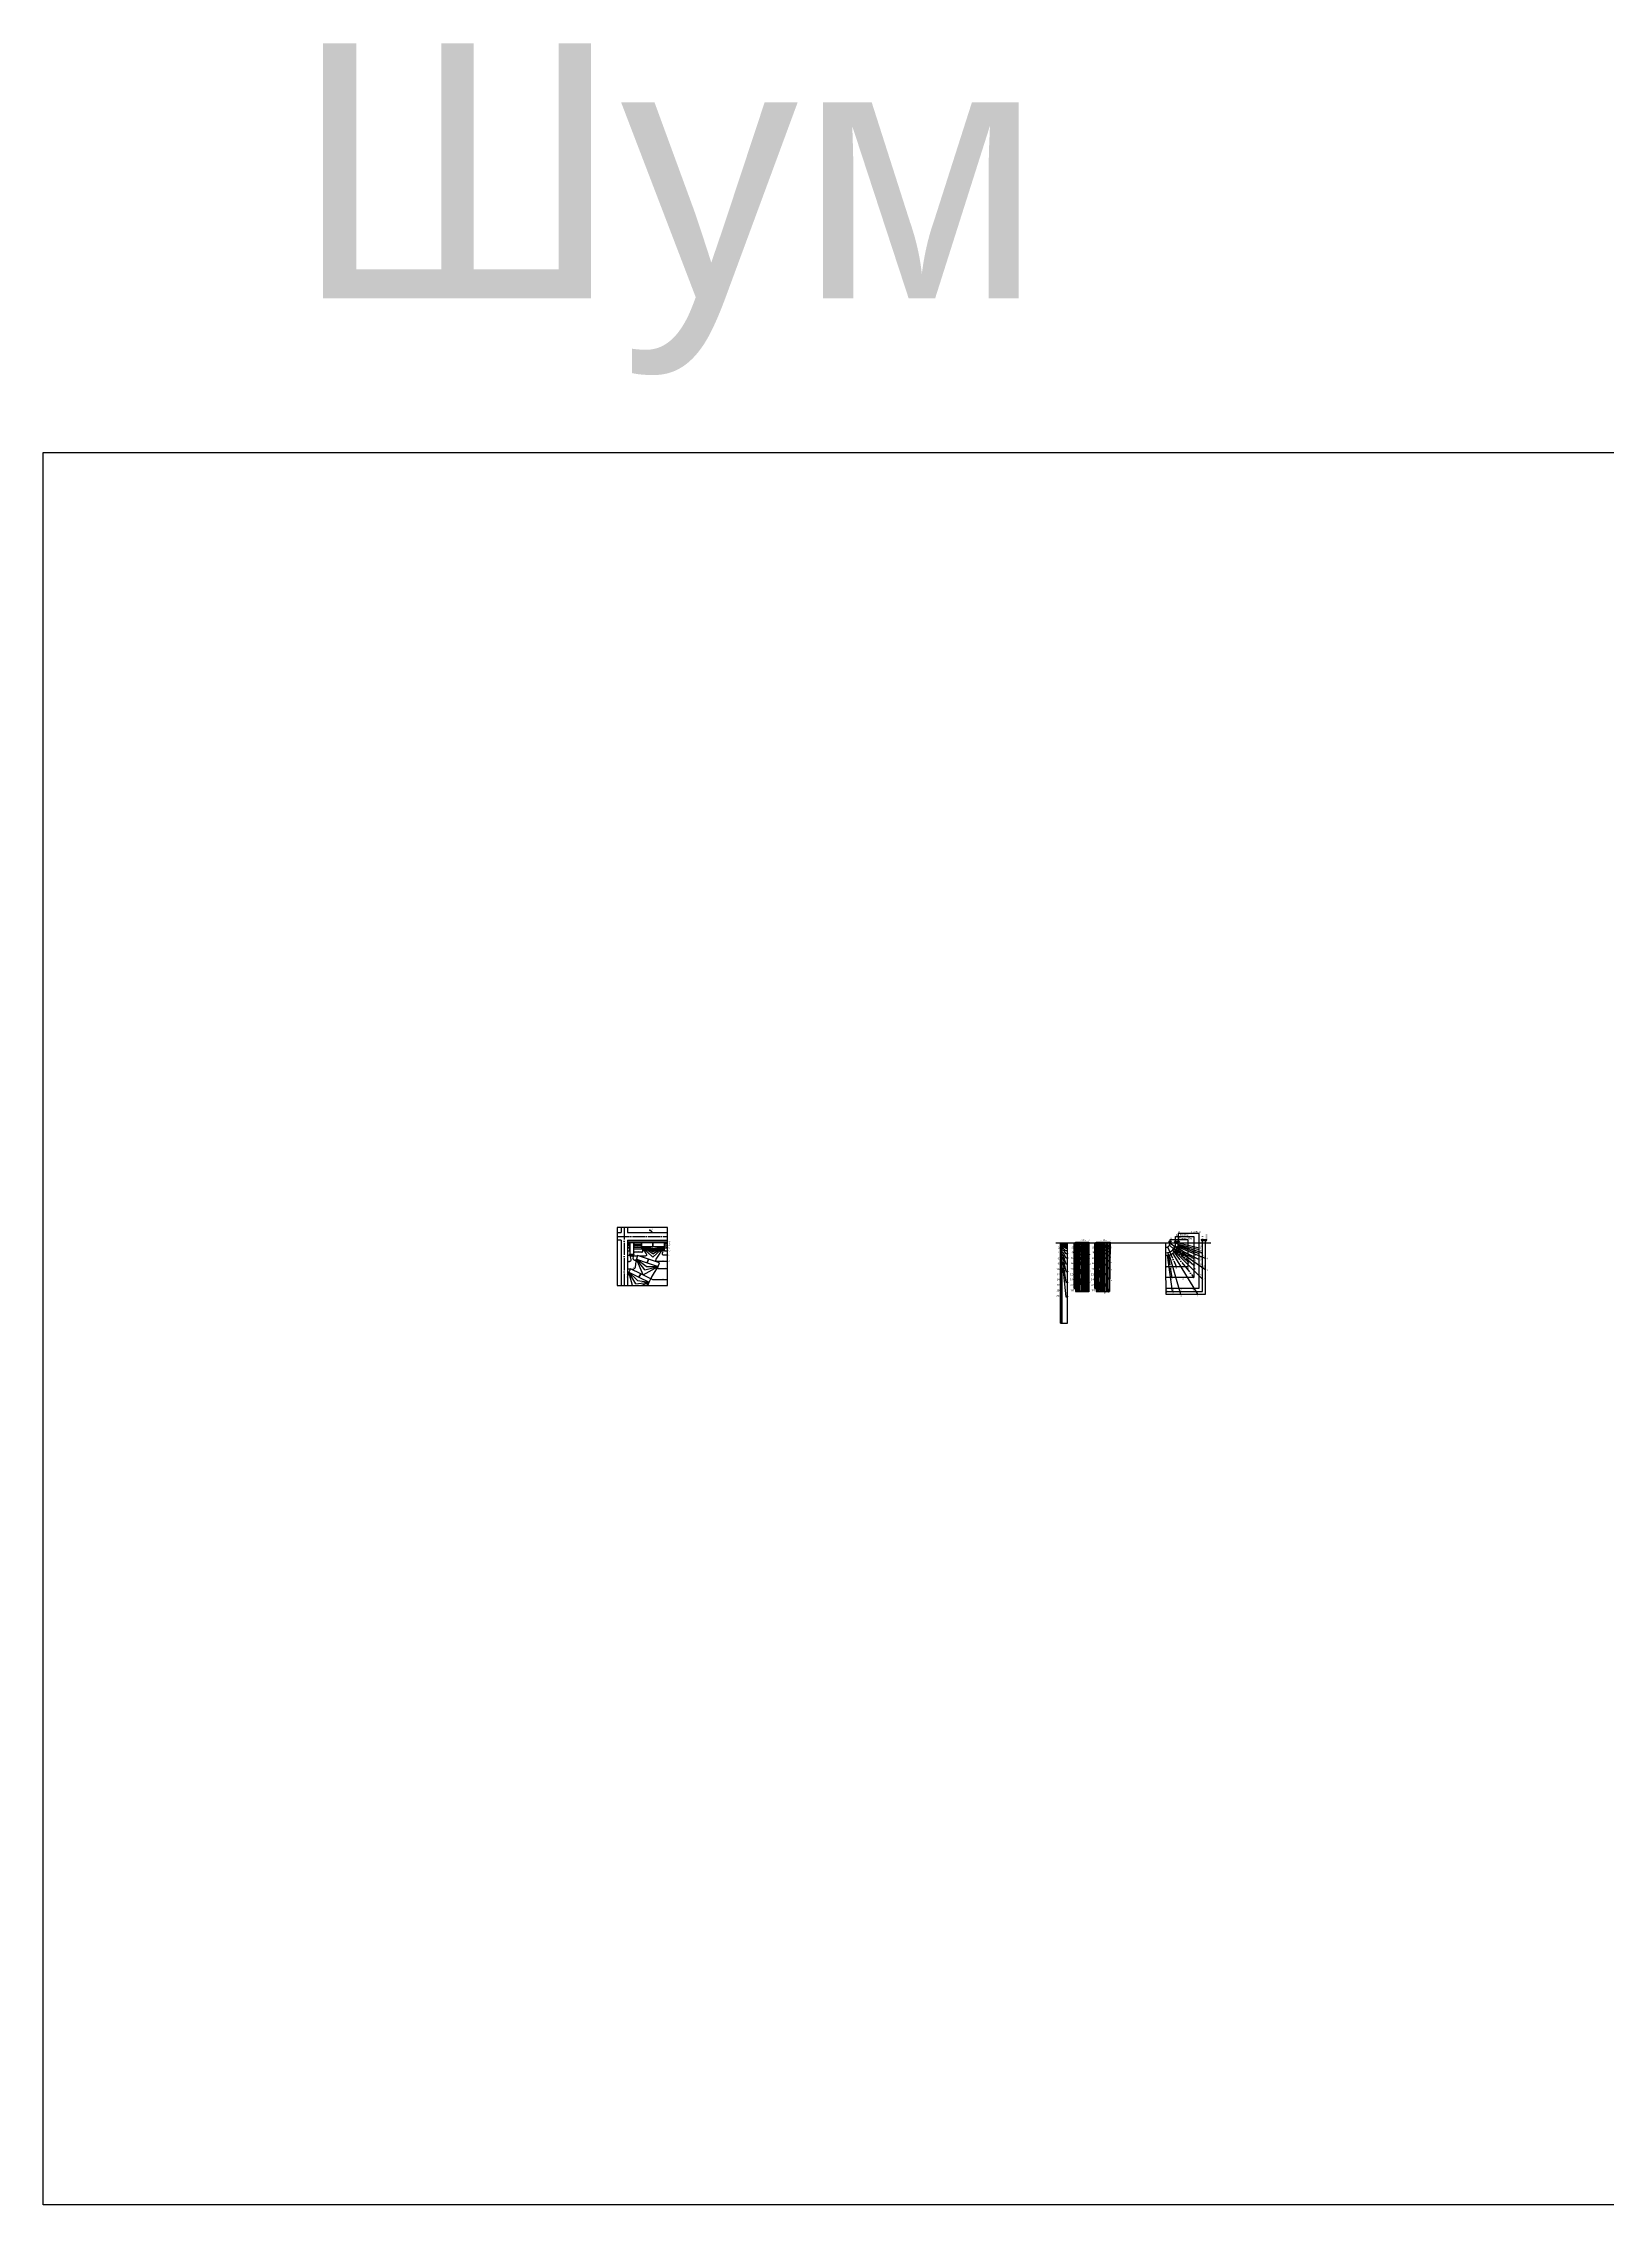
# Model space of a CAD drawing. Header units: millimetres. Extents: x 3866 to 29370, y -8151 to 9491.
# Drawn here: x 10371 to 13439, y 1004 to 5243 of the extents above; entities that cross this region are included whole.
import ezdxf

# ---------------------------------------------------------------- set-up
doc = ezdxf.new("R2010")
doc.units = ezdxf.units.MM
doc.linetypes.add('ACAD_ISO04W100', pattern=[30, 24, -3, 0, -3])
doc.layers.add('0000000000', color=7, linetype='Continuous', plot=False)
for name, color, linetype in [('будівлі', 40, 'Continuous'), ('ВДМ', 7, 'Continuous'), ('шум1', 243, 'Continuous'), ('шум2', 130, 'Continuous'), ('шум3', 90, 'Continuous')]:
    doc.layers.add(name, color=color, linetype=linetype)
doc.styles.get("Standard").update_dxf_attribs({"font": 'arial.ttf'})

msp = doc.modelspace()

# ---------------------------------------------------------------- linework, layer by layer
for points in [[(12356.464, 2890.326), (12660.318, 2890.326)], [(12366.942, 2890.326), (12366.942, 2732.513), (12365.682, 2732.513), (12365.682, 2890.326)], [(12378.515, 2890.326), (12378.515, 2732.424), (12365.682, 2732.424)], [(12365.682, 2884.757), (12366.942, 2884.757)], [(12368.241, 2890.326), (12368.241, 2732.424)], [(12368.241, 2887.462), (12378.515, 2887.462)], [(12368.241, 2886.299), (12371.942, 2886.323), (12374.952, 2885.354), (12378.515, 2885.354)], [(12368.241, 2884.839), (12368.241, 2884.839), (12371.239, 2884.839), (12375.389, 2882.754), (12378.515, 2882.754)], [(12392.674, 2800.808), (12392.674, 2890.326)], [(12392.674, 2884.757), (12393.933, 2884.757)], [(12393.933, 2890.326), (12393.933, 2800.808)], [(12394.946, 2890.326), (12394.946, 2891.315), (12421.389, 2891.315), (12421.389, 2794.349)], [(12394.946, 2890.326), (12394.946, 2795.123)], [(12421.389, 2886.213), (12418.573, 2886.508), (12415.948, 2886.783), (12413.437, 2886.902), (12410.863, 2887.213), (12408.062, 2887.552), (12405.702, 2887.838), (12402.981, 2888.167), (12400.231, 2888.56), (12397.446, 2888.957), (12394.946, 2888.957)], [(12421.389, 2883.433), (12418.463, 2883.729), (12415.6, 2883.999), (12413.357, 2884.35), (12410.818, 2884.701), (12408.029, 2885.086), (12405.673, 2885.702), (12402.864, 2886.458), (12400.027, 2886.863), (12397.62, 2887.434), (12394.946, 2888.316)], [(12421.389, 2880.357), (12418.525, 2880.574), (12415.83, 2880.778), (12413.398, 2881.36), (12410.867, 2881.82), (12408.135, 2882.514), (12405.64, 2883.362), (12402.827, 2884.317), (12400.108, 2885.241), (12397.47, 2886.132), (12394.946, 2886.985)], [(12421.389, 2876.805), (12418.441, 2877.106), (12415.823, 2877.374), (12413.408, 2877.946), (12410.806, 2878.582), (12408.002, 2879.412), (12405.614, 2880.349), (12402.773, 2881.903), (12400.023, 2883.407), (12397.528, 2884.772), (12394.946, 2886.25)], [(12421.389, 2872.866), (12418.646, 2873.072), (12416.051, 2873.759), (12413.577, 2874.274), (12410.879, 2875.149), (12408.19, 2876.237), (12405.578, 2877.696), (12402.771, 2879.473), (12399.988, 2881.756), (12397.462, 2883.351), (12394.946, 2885.263)], [(12421.389, 2867.562), (12418.737, 2868.596), (12415.977, 2869.613), (12413.575, 2870.692), (12410.913, 2871.889), (12408.191, 2873.56), (12405.633, 2874.948), (12402.558, 2877.397), (12400.221, 2879.556), (12397.543, 2882.029), (12394.946, 2884.206)], [(12421.389, 2858.901), (12418.593, 2860.619), (12415.957, 2862.892), (12413.445, 2865.057), (12410.874, 2867.086), (12408.099, 2869.775), (12405.707, 2872.091), (12402.753, 2874.953), (12399.9, 2877.717), (12397.768, 2880.251), (12394.946, 2883.188)], [(12397.559, 2890.326), (12397.559, 2795.123)], [(12400.028, 2890.326), (12400.028, 2891.315)], [(12400.028, 2890.326), (12400.028, 2795.123)], [(12403.032, 2890.326), (12403.032, 2795.123)], [(12405.99, 2890.326), (12405.99, 2891.315)], [(12405.99, 2890.326), (12405.99, 2795.123)], [(12408.316, 2890.326), (12408.316, 2795.123)], [(12410.668, 2890.326), (12410.668, 2891.315)], [(12410.668, 2890.326), (12410.668, 2795.123)], [(12413.508, 2890.326), (12413.508, 2795.123)], [(12416.072, 2890.326), (12416.072, 2891.315)], [(12416.072, 2890.326), (12416.072, 2795.123)], [(12418.673, 2890.326), (12418.673, 2795.123)], [(12433.232, 2800.808), (12433.232, 2890.326)], [(12433.232, 2884.757), (12434.492, 2884.757)], [(12434.492, 2890.326), (12434.492, 2800.808)], [(12435.504, 2890.326), (12435.504, 2891.315), (12462.786, 2891.315), (12461.954, 2795.186)], [(12435.504, 2890.326), (12435.504, 2795.123)], [(12438.164, 2890.326), (12438.164, 2795.123)], [(12440.937, 2890.326), (12440.937, 2795.123)], [(12443.87, 2890.326), (12443.87, 2795.123)], [(12446.548, 2890.326), (12446.548, 2795.123)], [(12449.415, 2890.326), (12449.415, 2795.123)], [(12452.159, 2890.326), (12452.159, 2795.123)], [(12454.838, 2890.326), (12454.838, 2795.123)], [(12457.375, 2890.326), (12457.375, 2795.123)], [(12460.167, 2890.326), (12460.167, 2795.123)], [(12571.617, 2890.326), (12571.617, 2843.737), (12615.888, 2843.737), (12615.888, 2896.418), (12580.312, 2896.418), (12580.312, 2890.326)], [(12571.617, 2843.737), (12572.091, 2789.313), (12650.033, 2789.313), (12650.033, 2893.528)], [(12572.091, 2801.332), (12637.747, 2801.332), (12637.747, 2908.375), (12596.628, 2908.375), (12596.628, 2890.326)], [(12591.366, 2890.326), (12591.366, 2902.541), (12626.874, 2902.541), (12626.874, 2822.562), (12572.091, 2822.562)], [(12572.091, 2795.031), (12643.869, 2795.031), (12643.869, 2893.818)], [(12580.312, 2890.326), (12577.867, 2893.35), (12582.943, 2893.35), (12580.312, 2890.326)], [(12591.366, 2890.326), (12588.921, 2893.35), (12593.997, 2893.35), (12591.366, 2890.326)], [(12596.628, 2890.326), (12594.184, 2893.35), (12599.26, 2893.35), (12596.628, 2890.326)], [(12595.902, 2884.145), (12637.747, 2869.65)], [(12596.306, 2886.084), (12643.869, 2870.834)], [(12596.514, 2887.666), (12637.747, 2877.279)], [(12596.628, 2890.326), (12637.747, 2880.54)], [(12643.869, 2893.818), (12641.424, 2896.842), (12646.5, 2896.842), (12643.869, 2893.818)], [(12650.033, 2893.528), (12647.588, 2896.552), (12652.664, 2896.552), (12650.033, 2893.528)], [(12365.682, 2879.216), (12366.942, 2879.216)], [(12365.682, 2874.256), (12366.942, 2874.256)], [(12365.682, 2868.828), (12366.942, 2868.828)], [(12365.682, 2863.469), (12366.942, 2863.469)], [(12365.682, 2857.719), (12366.942, 2857.719)], [(12365.682, 2853.565), (12366.942, 2853.565)], [(12365.682, 2847.543), (12366.942, 2847.543)], [(12365.682, 2842.303), (12366.942, 2842.303)], [(12368.241, 2882.414), (12371.159, 2882.414), (12375.901, 2879.67), (12378.515, 2879.67)], [(12368.241, 2879.957), (12370.648, 2879.957), (12375.609, 2875.464), (12378.515, 2875.464)], [(12368.241, 2876.851), (12370.524, 2876.851), (12375.623, 2869.697), (12378.515, 2869.697)], [(12368.241, 2872.328), (12370.073, 2872.328), (12375.941, 2860.991), (12378.515, 2860.991)], [(12368.241, 2867.752), (12370.463, 2867.752), (12376.187, 2848.88), (12378.515, 2848.88)], [(12368.241, 2861.588), (12370.365, 2861.588), (12375.775, 2834.16), (12378.515, 2834.16)], [(12368.241, 2852.093), (12370.323, 2852.093), (12375.923, 2812.946), (12378.515, 2812.946)], [(12368.241, 2840.755), (12370.127, 2840.755), (12375.944, 2784.474), (12378.515, 2784.474)], [(12392.674, 2879.216), (12393.933, 2879.216)], [(12392.674, 2874.256), (12393.933, 2874.256)], [(12392.674, 2868.828), (12393.933, 2868.828)], [(12392.674, 2863.469), (12393.933, 2863.469)], [(12392.674, 2857.719), (12393.933, 2857.719)], [(12392.674, 2853.565), (12393.933, 2853.565)], [(12392.674, 2847.543), (12393.933, 2847.543)], [(12392.674, 2842.303), (12393.933, 2842.303)], [(12421.389, 2848.614), (12418.691, 2850.724), (12415.808, 2852.981), (12413.459, 2856.013), (12410.858, 2859.371), (12408.054, 2862.99), (12405.441, 2866.363), (12402.912, 2871.01), (12400.132, 2875.204), (12397.634, 2878.5), (12394.946, 2881.682)], [(12421.389, 2835.085), (12418.612, 2837.121), (12416.183, 2840.104), (12413.598, 2843.773), (12410.918, 2847.387), (12408.327, 2852.16), (12405.562, 2858.443), (12402.79, 2865.654), (12399.88, 2871.466), (12397.507, 2876.206), (12394.946, 2879.713)], [(12421.389, 2813.771), (12418.673, 2818.089), (12416.072, 2823.263), (12413.508, 2828.549), (12410.668, 2834.409), (12408.316, 2841.172), (12405.99, 2847.38), (12403.032, 2856.494), (12400.028, 2866.821), (12397.559, 2873.344), (12394.946, 2877.818)], [(12418.673, 2795.205), (12416.072, 2800.981), (12413.508, 2807.027), (12410.668, 2814.862), (12408.316, 2821.517), (12405.99, 2830.271), (12403.032, 2843.423), (12400.028, 2857.718), (12397.559, 2868.86), (12394.946, 2874.931)], [(12409.309, 2795.218), (12408.316, 2798.767), (12405.99, 2809.432), (12403.032, 2825.697), (12400.028, 2841.983), (12397.559, 2861.26), (12394.946, 2871.182)], [(12404.03, 2795.239), (12403.032, 2803.052), (12400.028, 2828.135), (12397.559, 2847.165), (12394.946, 2867.009)], [(12400.028, 2795.536), (12397.559, 2829.445), (12394.946, 2852.833)], [(12433.232, 2879.216), (12434.492, 2879.216)], [(12433.232, 2874.256), (12434.492, 2874.256)], [(12433.232, 2868.828), (12434.492, 2868.828)], [(12433.232, 2863.469), (12434.492, 2863.469)], [(12433.232, 2857.719), (12434.492, 2857.719)], [(12433.232, 2853.565), (12434.492, 2853.565)], [(12433.232, 2847.543), (12434.492, 2847.543)], [(12433.232, 2842.303), (12434.492, 2842.303)], [(12440.937, 2878.674), (12443.87, 2873.561), (12446.548, 2870.022), (12449.415, 2865.323), (12452.159, 2862.284), (12454.838, 2858.859), (12457.375, 2856.319), (12460.167, 2854.063), (12462.446, 2851.996)], [(12574.739, 2865.988), (12584.371, 2795.031)], [(12578.783, 2866.719), (12601.201, 2789.313)], [(12585.547, 2869.722), (12634.401, 2789.313)], [(12589.988, 2873.397), (12643.869, 2819.123)], [(12592.874, 2877.095), (12650.732, 2837.589)], [(12594.34, 2879.766), (12637.747, 2857.846)], [(12595.39, 2882.392), (12650.765, 2859.41)], [(12365.682, 2836.641), (12366.942, 2836.641)], [(12365.682, 2832.053), (12366.942, 2832.053)], [(12365.682, 2826.126), (12366.942, 2826.126)], [(12365.682, 2821.643), (12366.942, 2821.643)], [(12365.682, 2815.338), (12366.942, 2815.338)], [(12365.682, 2810.582), (12366.942, 2810.582)], [(12365.682, 2805.149), (12366.942, 2805.149)], [(12365.682, 2800.808), (12366.942, 2800.808)], [(12392.674, 2836.641), (12393.933, 2836.641)], [(12392.674, 2832.053), (12393.933, 2832.053)], [(12392.674, 2826.126), (12393.933, 2826.126)], [(12392.674, 2821.643), (12393.933, 2821.643)], [(12392.674, 2815.338), (12393.933, 2815.338)], [(12392.674, 2810.582), (12393.933, 2810.582)], [(12392.674, 2805.149), (12393.933, 2805.149)], [(12392.674, 2800.808), (12393.933, 2800.808)], [(12433.232, 2836.641), (12434.492, 2836.641)], [(12433.232, 2832.053), (12434.492, 2832.053)], [(12433.232, 2826.126), (12434.492, 2826.126)], [(12433.232, 2821.643), (12434.492, 2821.643)], [(12433.232, 2815.338), (12434.492, 2815.338)], [(12433.232, 2810.582), (12434.492, 2810.582)], [(12433.232, 2805.149), (12434.492, 2805.149)], [(12433.232, 2800.808), (12434.492, 2800.808)], [(12572.091, 2822.562), (12571.801, 2822.56)], [(12365.682, 2794.843), (12366.942, 2794.843)], [(12365.682, 2790.173), (12366.942, 2790.173)], [(12365.682, 2784.171), (12366.942, 2784.171)], [(12365.682, 2779.757), (12366.942, 2779.757)], [(12365.682, 2773.94), (12366.942, 2773.94)], [(12394.946, 2795.123), (12421.389, 2795.123)], [(12435.504, 2795.123), (12461.954, 2795.186)]]:
    msp.add_lwpolyline(points)
at = {"linetype": 'ACAD_ISO04W100'}
for points in [[(12579.035, 2885.503), (12615.888, 2852.16)], [(12580.312, 2890.326), (12615.888, 2863.546)], [(12590.512, 2884.315), (12626.874, 2859.736)], [(12591.366, 2890.326), (12626.874, 2871.975)], [(12575.627, 2882.405), (12592.435, 2843.737)], [(12575.823, 2871.122), (12583.838, 2822.562)], [(12584.925, 2875.629), (12626.874, 2822.562)], [(12588.275, 2879.531), (12626.874, 2846.657)]]:
    msp.add_lwpolyline(points, dxfattribs=at)
for centre, radius, start, end in [((12571.846, 2889.987), 8.473, 268.446733, 2.295971), ((12572.147, 2889.989), 19.222, 268.420067, 1.004736), ((12572.482, 2890.03), 24.148, 267.944943, 0.702152)]:
    msp.add_arc(centre, radius, start, end)
for points in [[(12435.504, 2889.316), (12438.164, 2889.011), (12440.937, 2888.502), (12443.87, 2888.096), (12446.548, 2887.852), (12449.415, 2887.181), (12452.159, 2886.775), (12454.838, 2886.246), (12457.375, 2885.636), (12460.167, 2885.145), (12462.731, 2884.922)], [(12435.504, 2887.867), (12438.164, 2887.373), (12440.937, 2886.9), (12443.87, 2886.468), (12446.548, 2885.913), (12449.415, 2885.111), (12452.159, 2884.391), (12454.838, 2883.63), (12457.375, 2882.8), (12460.167, 2882.101), (12462.698, 2881.176)], [(12435.504, 2886.741), (12438.164, 2886.164), (12440.937, 2885.443), (12443.87, 2884.392), (12446.548, 2883.506), (12449.415, 2882.617), (12452.159, 2881.319), (12454.838, 2880.557), (12457.375, 2879.567), (12460.167, 2878.447), (12462.668, 2877.664)], [(12435.504, 2885.378), (12438.164, 2884.649), (12440.937, 2883.357), (12443.87, 2881.799), (12446.548, 2880.208), (12449.415, 2878.551), (12452.159, 2877.126), (12454.838, 2875.551), (12457.375, 2874.292), (12460.167, 2872.966), (12462.621, 2872.202)], [(12440.937, 2881.035), (12438.164, 2882.67), (12435.504, 2883.917)], [(12440.937, 2878.674), (12438.164, 2881.073), (12435.504, 2882.367)], [(12438.164, 2879.477), (12435.504, 2881.197)], [(12438.164, 2877.381), (12435.504, 2880.317)], [(12438.164, 2872.837), (12435.504, 2879.06)], [(12462.314, 2836.81), (12460.167, 2839.513), (12457.375, 2843.122), (12454.838, 2846.238), (12452.159, 2850.323), (12449.415, 2854.738), (12446.548, 2860.156), (12443.87, 2866.956), (12440.937, 2875.075), (12438.164, 2879.477)], [(12462.135, 2816.084), (12460.167, 2818.975), (12457.375, 2822.932), (12454.838, 2827.228), (12452.159, 2832.557), (12449.415, 2839.026), (12446.548, 2846.026), (12443.87, 2856.064), (12440.937, 2869.41), (12438.164, 2877.381)], [(12460.167, 2796.407), (12457.375, 2800.925), (12454.838, 2806.096), (12452.159, 2812.666), (12449.415, 2820.207), (12446.548, 2829.303), (12443.87, 2841.785), (12440.937, 2860.389), (12438.164, 2872.837)], [(12462.536, 2862.477), (12460.167, 2864.335), (12457.375, 2866.361), (12454.838, 2868.354), (12452.159, 2870.38), (12449.415, 2873.083), (12446.548, 2876.105), (12443.87, 2878.909), (12440.937, 2881.035)]]:
    msp.add_spline(points, degree=3)
for points, knots in [([(12450.794, 2795.159), (12450.326, 2796.488), (12448.685, 2801.155), (12446.007, 2810.687), (12443.488, 2826.089), (12440.678, 2845.027), (12439.364, 2862.853), (12436.469, 2873.14), (12435.504, 2876.566)], [0.91639213, 0.91639213, 0.91639213, 0.91639213, 18.535877, 62.74521683, 124.45221029, 213.37301325, 302.31982955, 346.74077056, 346.74077056, 346.74077056, 346.74077056]), ([(12444.711, 2795.145), (12444.422, 2796.544), (12442.495, 2805.919), (12440.757, 2825.239), (12438.762, 2849.753), (12436.445, 2866.056), (12435.504, 2872.672)], [1.70246626, 1.70246626, 1.70246626, 1.70246626, 19.55908463, 121.32739885, 243.59125054, 327.10459725, 327.10459725, 327.10459725, 327.10459725]), ([(12441.593, 2795.137), (12441.368, 2796.494), (12439.465, 2807.981), (12438.286, 2830.765), (12436.456, 2852.067), (12435.504, 2863.143)], [0.36926939, 0.36926939, 0.36926939, 0.36926939, 17.55401224, 145.89762438, 284.90902052, 284.90902052, 284.90902052, 284.90902052])]:
    msp.add_open_spline(points, degree=3, knots=knots)
at = {"layer": '0000000000'}
msp.add_lwpolyline([(11496.054, 2806.69), (11594.724, 2806.69), (11594.724, 2920.552), (11496.054, 2920.552), (11496.054, 2806.69)], dxfattribs=at)
at = {"layer": 'будівлі'}
for points in [[(11521.296, 2890.326), (11521.296, 2867.826), (11528.796, 2867.826), (11528.796, 2890.326), (11521.296, 2890.326)], [(11566.296, 2890.326), (11543.796, 2890.326), (11543.796, 2882.826), (11566.296, 2882.826), (11566.296, 2890.326)], [(11588.796, 2890.326), (11566.296, 2890.326), (11566.296, 2882.826), (11588.796, 2882.826), (11588.796, 2890.326)], [(11557.591, 2858.061), (11536.296, 2865.326), (11533.874, 2858.228), (11555.169, 2850.962), (11557.591, 2858.061)], [(11578.885, 2850.795), (11557.591, 2858.061), (11555.169, 2850.962), (11576.464, 2843.697), (11578.885, 2850.795)], [(11542.29, 2829.584), (11522.118, 2839.55), (11518.796, 2832.826), (11538.968, 2822.86), (11542.29, 2829.584)], [(11562.463, 2819.617), (11542.29, 2829.584), (11538.968, 2822.86), (11559.141, 2812.893), (11562.463, 2819.617)]]:
    msp.add_lwpolyline(points, dxfattribs=at)
at = {"layer": 'ВДМ'}
for points in [[(11496.054, 2910.326), (11503.796, 2910.326)], [(11503.796, 2895.326), (11496.054, 2895.326)], [(11503.796, 2920.552), (11503.796, 2910.326)], [(11503.796, 2895.326), (11503.796, 2806.69)], [(11516.296, 2920.552), (11516.296, 2910.326)], [(11516.296, 2910.326), (11594.724, 2910.326)], [(11516.296, 2895.326), (11594.724, 2895.326)], [(11516.296, 2895.326), (11516.296, 2806.69)], [(11564.551, 2911.431), (11559.291, 2915.723)], [(11559.291, 2915.723), (11560.919, 2913.802)], [(11559.291, 2915.723), (11561.5, 2914.514)]]:
    msp.add_lwpolyline(points, dxfattribs=at)
at = {"layer": 'ВДМ', "linetype": 'ACAD_ISO04W100'}
for points in [[(11496.054, 2902.826), (11594.724, 2902.826)], [(11510.046, 2920.552), (11510.046, 2806.69)]]:
    msp.add_lwpolyline(points, dxfattribs=at)
at = {"layer": 'шум1'}
msp.add_lwpolyline([(10370.676, 4440.229), (16506.92, 4440.229), (16506.92, 1003.732), (10370.676, 1003.732)], close=True, dxfattribs=at)
at = {"layer": 'шум1', "color": 215, "true_color": 0xa953a0}
for points in [[(11516.296, 2892.462), (11594.724, 2892.462)], [(11516.296, 2839.16), (11521.926, 2839.16)]]:
    msp.add_lwpolyline(points, dxfattribs=at)
at = {"layer": 'шум1', "linetype": 'ACAD_ISO04W100'}
for points in [[(11516.296, 2890.382), (11520.296, 2890.382, -0.41421356), (11521.296, 2889.382), (11521.296, 2888.481)], [(11516.296, 2887.782), (11519.796, 2887.782, 0.41421356), (11521.296, 2889.282), (11521.296, 2890.354)], [(11516.296, 2880.464), (11519.796, 2880.464, 0.41421356), (11521.296, 2881.964), (11521.296, 2890.326)], [(11543.796, 2886.998), (11543.796, 2889.354, 0.41421356), (11542.796, 2890.354), (11529.796, 2890.354, 0.41421356), (11528.796, 2889.354), (11528.796, 2888.22)], [(11528.796, 2888.322), (11528.796, 2886.318, 0.41421356), (11530.296, 2884.818), (11542.296, 2884.818, 0.41421356), (11543.796, 2886.318), (11543.796, 2890.326)], [(11543.796, 2882.826), (11546.316, 2874.526, -0.50342486), (11544.402, 2871.945), (11530.296, 2871.945, -0.41421356), (11528.796, 2873.445), (11528.796, 2876.974)], [(11594.724, 2890.354), (11589.796, 2890.354, 0.41421356), (11588.796, 2889.354), (11588.796, 2888.453)], [(11594.724, 2887.754), (11590.296, 2887.754, -0.41421356), (11588.796, 2889.254), (11588.796, 2890.326)], [(11516.296, 2874.697), (11519.796, 2874.697, 0.41421356), (11521.296, 2876.197), (11521.296, 2881.996)]]:
    msp.add_lwpolyline(points, format="xyb", dxfattribs=at)
at = {"layer": 'шум1', "color": 215, "true_color": 0xa953a0}
for points in [[(11521.296, 2890.354), (11521.296, 2886.198, -0.41421356), (11519.796, 2884.698), (11516.296, 2884.698)], [(11588.796, 2882.826), (11588.042, 2876.952, 0.45209465), (11590.026, 2874.697), (11594.724, 2874.697)], [(11588.796, 2882.826), (11588.791, 2881.972, 0.41577484), (11590.291, 2880.464), (11594.724, 2880.464)], [(11588.796, 2890.326), (11588.796, 2886.17, 0.41421356), (11590.296, 2884.67), (11594.724, 2884.67)], [(11516.296, 2865.991), (11519.796, 2865.991, 0.41421356), (11521.296, 2867.491), (11521.296, 2867.826)]]:
    msp.add_lwpolyline(points, format="xyb", dxfattribs=at)
at = {"layer": 'шум1', "linetype": 'ACAD_ISO04W100'}
msp.add_lwpolyline([(11543.796, 2886.998), (11543.796, 2890.326)], dxfattribs=at)
at = {"layer": 'шум2'}
for points in [[(11543.796, 2890.326), (11543.796, 2888.498, -0.41421356), (11542.296, 2886.998), (11530.296, 2886.998, -0.41421356), (11528.796, 2888.498), (11528.796, 2890.326)], [(11543.796, 2882.826), (11544.199, 2879.682, -0.45209465), (11542.711, 2877.992), (11530.296, 2877.992, -0.41421356), (11528.796, 2879.492), (11528.796, 2886.79)], [(11543.796, 2882.826), (11553.281, 2868.797, -0.60123049), (11550.796, 2864.117), (11539.841, 2864.117)], [(11535.883, 2864.117), (11530.796, 2864.117, -0.41421356), (11528.796, 2866.117), (11528.796, 2867.826)]]:
    msp.add_lwpolyline(points, format="xyb", dxfattribs=at)
at = {"layer": 'шум3'}
for points in [[(11528.796, 2888.322), (11528.796, 2883.599, 0.41421356), (11530.296, 2882.099), (11543.296, 2882.099, 0.41421356), (11543.796, 2882.599), (11543.796, 2882.826)], [(11594.724, 2853.88), (11574.875, 2853.88, -0.60123049), (11572.39, 2858.56), (11588.796, 2882.826)], [(11594.724, 2865.991), (11587.731, 2865.991, -0.50342486), (11584.86, 2869.862), (11588.796, 2882.826)], [(11516.296, 2853.88), (11520.617, 2853.88, 0.47872196), (11523.548, 2857.52), (11521.296, 2867.826)], [(11523.013, 2839.108), (11526.976, 2838.918, 0.39524077), (11532.183, 2843.348), (11533.874, 2858.228)], [(11528.796, 2867.826), (11527.124, 2860.195, 0.38144677), (11529.086, 2856.714), (11530.073, 2856.377, 0.41421356), (11533.881, 2858.248), (11533.874, 2858.228)], [(11594.724, 2817.946), (11566.195, 2817.946, -0.58432152), (11563.629, 2822.5), (11576.464, 2843.697)], [(11594.724, 2839.16), (11577.711, 2839.16, -0.51414503), (11575.818, 2841.806), (11576.464, 2843.697)]]:
    msp.add_lwpolyline(points, format="xyb", dxfattribs=at)
for points in [[(11566.296, 2862.092), (11543.796, 2882.826)], [(11566.245, 2868.845), (11543.796, 2882.826)], [(11566.296, 2872.37), (11543.796, 2882.826)], [(11566.296, 2875.317), (11543.796, 2882.826)], [(11566.296, 2877.1), (11543.796, 2882.826)], [(11566.296, 2878.96), (11543.796, 2882.822)], [(11566.245, 2868.845), (11588.796, 2882.826)], [(11566.296, 2862.092), (11588.796, 2882.826)], [(11566.296, 2872.37), (11588.796, 2882.826)], [(11566.296, 2875.317), (11588.796, 2882.826)], [(11566.296, 2877.1), (11588.796, 2882.826)], [(11566.296, 2878.96), (11588.796, 2882.822)], [(11525.046, 2863.685), (11521.296, 2867.826)], [(11525.046, 2865.396), (11521.296, 2867.826)], [(11525.046, 2866.633), (11521.296, 2867.826)], [(11525.046, 2863.685), (11528.796, 2867.826)], [(11525.046, 2865.396), (11528.796, 2867.826)], [(11525.046, 2866.633), (11528.796, 2867.826)], [(11547.145, 2827.444), (11533.874, 2858.228)], [(11550.461, 2837.164), (11533.874, 2858.228)], [(11552.857, 2844.188), (11533.874, 2858.228)], [(11547.145, 2827.444), (11576.464, 2843.697)], [(11550.461, 2837.164), (11576.464, 2843.697)], [(11552.857, 2844.188), (11576.464, 2843.697)], [(11516.296, 2827.772), (11518.796, 2832.826)], [(11516.296, 2822.771), (11518.796, 2832.826)], [(11526.212, 2806.69), (11518.796, 2832.826)], [(11532.5, 2809.782), (11518.796, 2832.826)], [(11535.79, 2816.435), (11518.796, 2832.826)], [(11532.512, 2809.777), (11559.141, 2812.893)], [(11535.796, 2816.432), (11559.141, 2812.893)], [(11543.452, 2806.69), (11559.141, 2812.893)], [(11554.185, 2806.69), (11559.141, 2812.893)], [(11556.079, 2806.69), (11559.141, 2812.893)]]:
    msp.add_lwpolyline(points, dxfattribs=at)

# ---------------------------------------------------------------- texts
at = {"attachment_point": 1}
for s, width, insert, char_height in [('4', 7, (12378.951, 2883.648), 1.68), ('2', 7, (12378.951, 2886.248), 1.68), ('20', 7, (12386.926, 2883.107), 3.6), ('20', 7, (12402.853, 2896.83), 2.4), ('30', 7, (12408.479, 2896.83), 2.4), ('40', 7, (12413.496, 2896.715), 2.4), ('50', 7, (12419.187, 2896.83), 2.4), ('4', 7, (12421.825, 2884.508), 1.68), ('2', 7, (12421.825, 2887.107), 1.68), ('20', 7, (12427.484, 2883.107), 3.6), ('20', 7, (12443.411, 2896.83), 2.4), ('30', 7, (12449.038, 2896.83), 2.4), ('40', 7, (12454.054, 2896.715), 2.4), ('50', 7, (12459.746, 2896.83), 2.4), ('2', 7, (12464.063, 2885.42), 1.68), ('А', 7, (12580.556, 2900.783), 3.6), ('Б', 15, (12591.611, 2906.907), 3.6), ('В', 7, (12596.873, 2912.74), 3.6), ('Более 90м', 115.12181, (12598.45, 2900.891), 3.6), ('30-90 м', 115.12181, (12599.702, 2907.625), 3.6), ('До 30 м', 115.12181, (12622.058, 2913.754), 3.6), ('12', 7, (12639.272, 2886.187), 3.12), ('100', 7, (12357.588, 2840.428), 3.6), ('60', 7, (12360.053, 2861.631), 3.6), ('80', 7, (12360.111, 2851.745), 3.6), ('20', 7, (12360.459, 2882.54), 3.6), ('40', 7, (12360.691, 2873.062), 3.6), ('8', 7, (12378.951, 2876.358), 1.68), ('6', 7, (12378.951, 2880.564), 1.68), ('10', 7, (12378.951, 2870.591), 1.68), ('12', 7, (12378.951, 2861.884), 1.68), ('14', 7, (12378.951, 2849.774), 1.68), ('100', 7, (12384.056, 2840.995), 3.6), ('60', 7, (12386.521, 2862.197), 3.6), ('80', 7, (12386.579, 2852.311), 3.6), ('40', 7, (12387.159, 2873.628), 3.6), ('14', 7, (12421.389, 2859.581), 1.68), ('8', 7, (12421.825, 2877.217), 1.68), ('6', 7, (12421.825, 2881.423), 1.68), ('10', 7, (12421.814, 2873.918), 1.68), ('16', 7, (12422.111, 2849.452), 1.68), ('12', 7, (12422.417, 2868.311), 1.68), ('100', 7, (12424.614, 2840.995), 3.6), ('60', 7, (12427.079, 2862.197), 3.6), ('80', 7, (12427.137, 2852.311), 3.6), ('40', 7, (12427.717, 2873.628), 3.6), ('12', 7, (12463.464, 2852.603), 1.68), ('10', 7, (12463.627, 2863.036), 1.68), ('4', 7, (12464.063, 2881.423), 1.68), ('6', 7, (12464.06, 2878.301), 1.68), ('8', 7, (12464.132, 2872.422), 1.68), ('1', 7, (12573.118, 2842.065), 3.12), ('2', 7, (12582.284, 2842.065), 3.12), ('3', 7, (12591.242, 2842.065), 3.12), ('4', 7, (12605.452, 2842.065), 3.12), ('5', 7, (12614.695, 2842.065), 3.12), ('6', 7, (12616.765, 2852.579), 3.12), ('7', 7, (12617.212, 2857.99), 3.12), ('9', 7, (12617.349, 2865.238), 3.12), ('8', 7, (12620.602, 2861.27), 3.12), ('6', 7, (12628.08, 2847.911), 3.12), ('8', 7, (12628.2, 2860.808), 3.12), ('9', 7, (12628.252, 2866.796), 3.12), ('5', 7, (12628.348, 2840.925), 3.12), ('7', 7, (12628.815, 2855.714), 3.12), ('10', 7, (12628.972, 2873.486), 3.12), ('9', 7, (12639.333, 2870.607), 3.12), ('8', 7, (12639.492, 2862.951), 3.12), ('10', 7, (12639.378, 2876.487), 3.12), ('6', 7, (12639.607, 2850.193), 3.12), ('11', 7, (12639.656, 2881.266), 3.12), ('7', 7, (12639.865, 2857.929), 3.12), ('6', 7, (12645.739, 2866.527), 3.12), ('5', 7, (12646.055, 2845.469), 3.12), ('5', 7, (12652.677, 2861.325), 3.12), ('180', 7, (12357.458, 2798.883), 3.6), ('140', 7, (12358.049, 2820.327), 3.6), ('120', 7, (12358.058, 2830.047), 3.6), ('160', 7, (12358.104, 2809.604), 3.6), ('16', 7, (12378.951, 2835.054), 1.68), ('18', 7, (12378.951, 2813.84), 1.68), ('180', 7, (12383.944, 2799.12), 3.6), ('140', 7, (12384.534, 2820.565), 3.6), ('120', 7, (12384.543, 2830.285), 3.6), ('160', 7, (12384.59, 2809.841), 3.6), ('18', 7, (12422.231, 2835.859), 1.68), ('20', 7, (12422.589, 2814.358), 1.68), ('180', 7, (12424.502, 2799.12), 3.6), ('140', 7, (12425.092, 2820.565), 3.6), ('120', 7, (12425.102, 2830.285), 3.6), ('160', 7, (12425.148, 2809.841), 3.6), ('14', 7, (12463.348, 2838.163), 1.68), ('16', 7, (12463.405, 2817.237), 1.68), ('1', 7, (12573.118, 2820.89), 3.12), ('1', 7, (12573.118, 2799.66), 3.12), ('2', 7, (12582.645, 2820.89), 3.12), ('2', 7, (12585.515, 2799.66), 3.12), ('3', 7, (12600.404, 2800.265), 3.12), ('3', 7, (12604.265, 2820.89), 3.12), ('4', 7, (12624.688, 2799.906), 3.12), ('4', 7, (12625.681, 2820.89), 3.12), ('5', 7, (12639.529, 2829.398), 3.12), ('4', 7, (12645.883, 2820.274), 3.12), ('4', 7, (12652.471, 2838.943), 3.12), ('200', 7, (12357.281, 2788.131), 3.6), ('20', 7, (12378.951, 2785.367), 1.68), ('20', 7, (12450.856, 2793.106), 1.68), ('18', 7, (12459.671, 2793.336), 1.68), ('1', 7, (12573.118, 2793.359), 3.12), ('2', 7, (12585.242, 2793.359), 3.12), ('2', 7, (12601.112, 2787.987), 3.12), ('3', 7, (12633.308, 2787.635), 3.12)]:
    msp.add_mtext_dynamic_manual_height_columns(s, width=width, gutter_width=12.5, heights=[0], dxfattribs=dict(at, insert=insert, char_height=char_height))
at = {"char_height": 3.6, "attachment_point": 1, "rotation": 90}
for s, insert in [('I-II', (12642.29, 2898.112)), ('II-III', (12649.946, 2898.112))]:
    msp.add_mtext_dynamic_manual_height_columns(s, width=44.82479, gutter_width=12.5, heights=[0], dxfattribs=dict(at, insert=insert))
at = {"layer": 'ВДМ', "attachment_point": 1}
for s, insert, char_height in [('Шум', (10862.183, 5243.009), 500), ('4', (11516.769, 2889.224), 2), ('6', (11517.36, 2886.14), 2), ('4', (11535.019, 2888.44), 2), ('8', (11535.019, 2883.541), 2), ('6', (11535.019, 2886.26), 2), ('Пн', (11561.693, 2918.279), 2), ('4', (11591.233, 2889.197), 2), ('6', (11591.825, 2886.14), 2), ('69', (11597.161, 2885.841), 2), ('75', (11597.161, 2893.633), 2), ('73', (11597.161, 2891.525), 2), ('71', (11597.161, 2888.925), 2), ('10', (11517.36, 2876.139), 2), ('12', (11517.36, 2868.033), 2), ('8', (11517.905, 2881.906), 2), ('14', (11518.457, 2855.888), 2), ('18', (11526.307, 2842.627), 2), ('16', (11529.086, 2858.722), 2), ('14', (11533.666, 2866.159), 2), ('10', (11535.019, 2879.434), 2), ('12', (11535.019, 2873.987), 2), ('14', (11584.424, 2855.922), 2), ('16', (11587.734, 2841.337), 2), ('10', (11590.512, 2876.139), 2), ('12', (11590.542, 2868.033), 2), ('8', (11591.822, 2881.906), 2), ('67', (11597.161, 2881.635), 2), ('65', (11597.161, 2875.868), 2), ('63', (11597.161, 2867.162), 2), ('61', (11597.161, 2855.051), 2), ('18', (11583.627, 2819.989), 2)]:
    msp.add_mtext_dynamic_manual_height_columns(s, width=4.32334, gutter_width=12.5, heights=[0], dxfattribs=dict(at, insert=insert, char_height=char_height))

doc.saveas('drawing.dxf')
